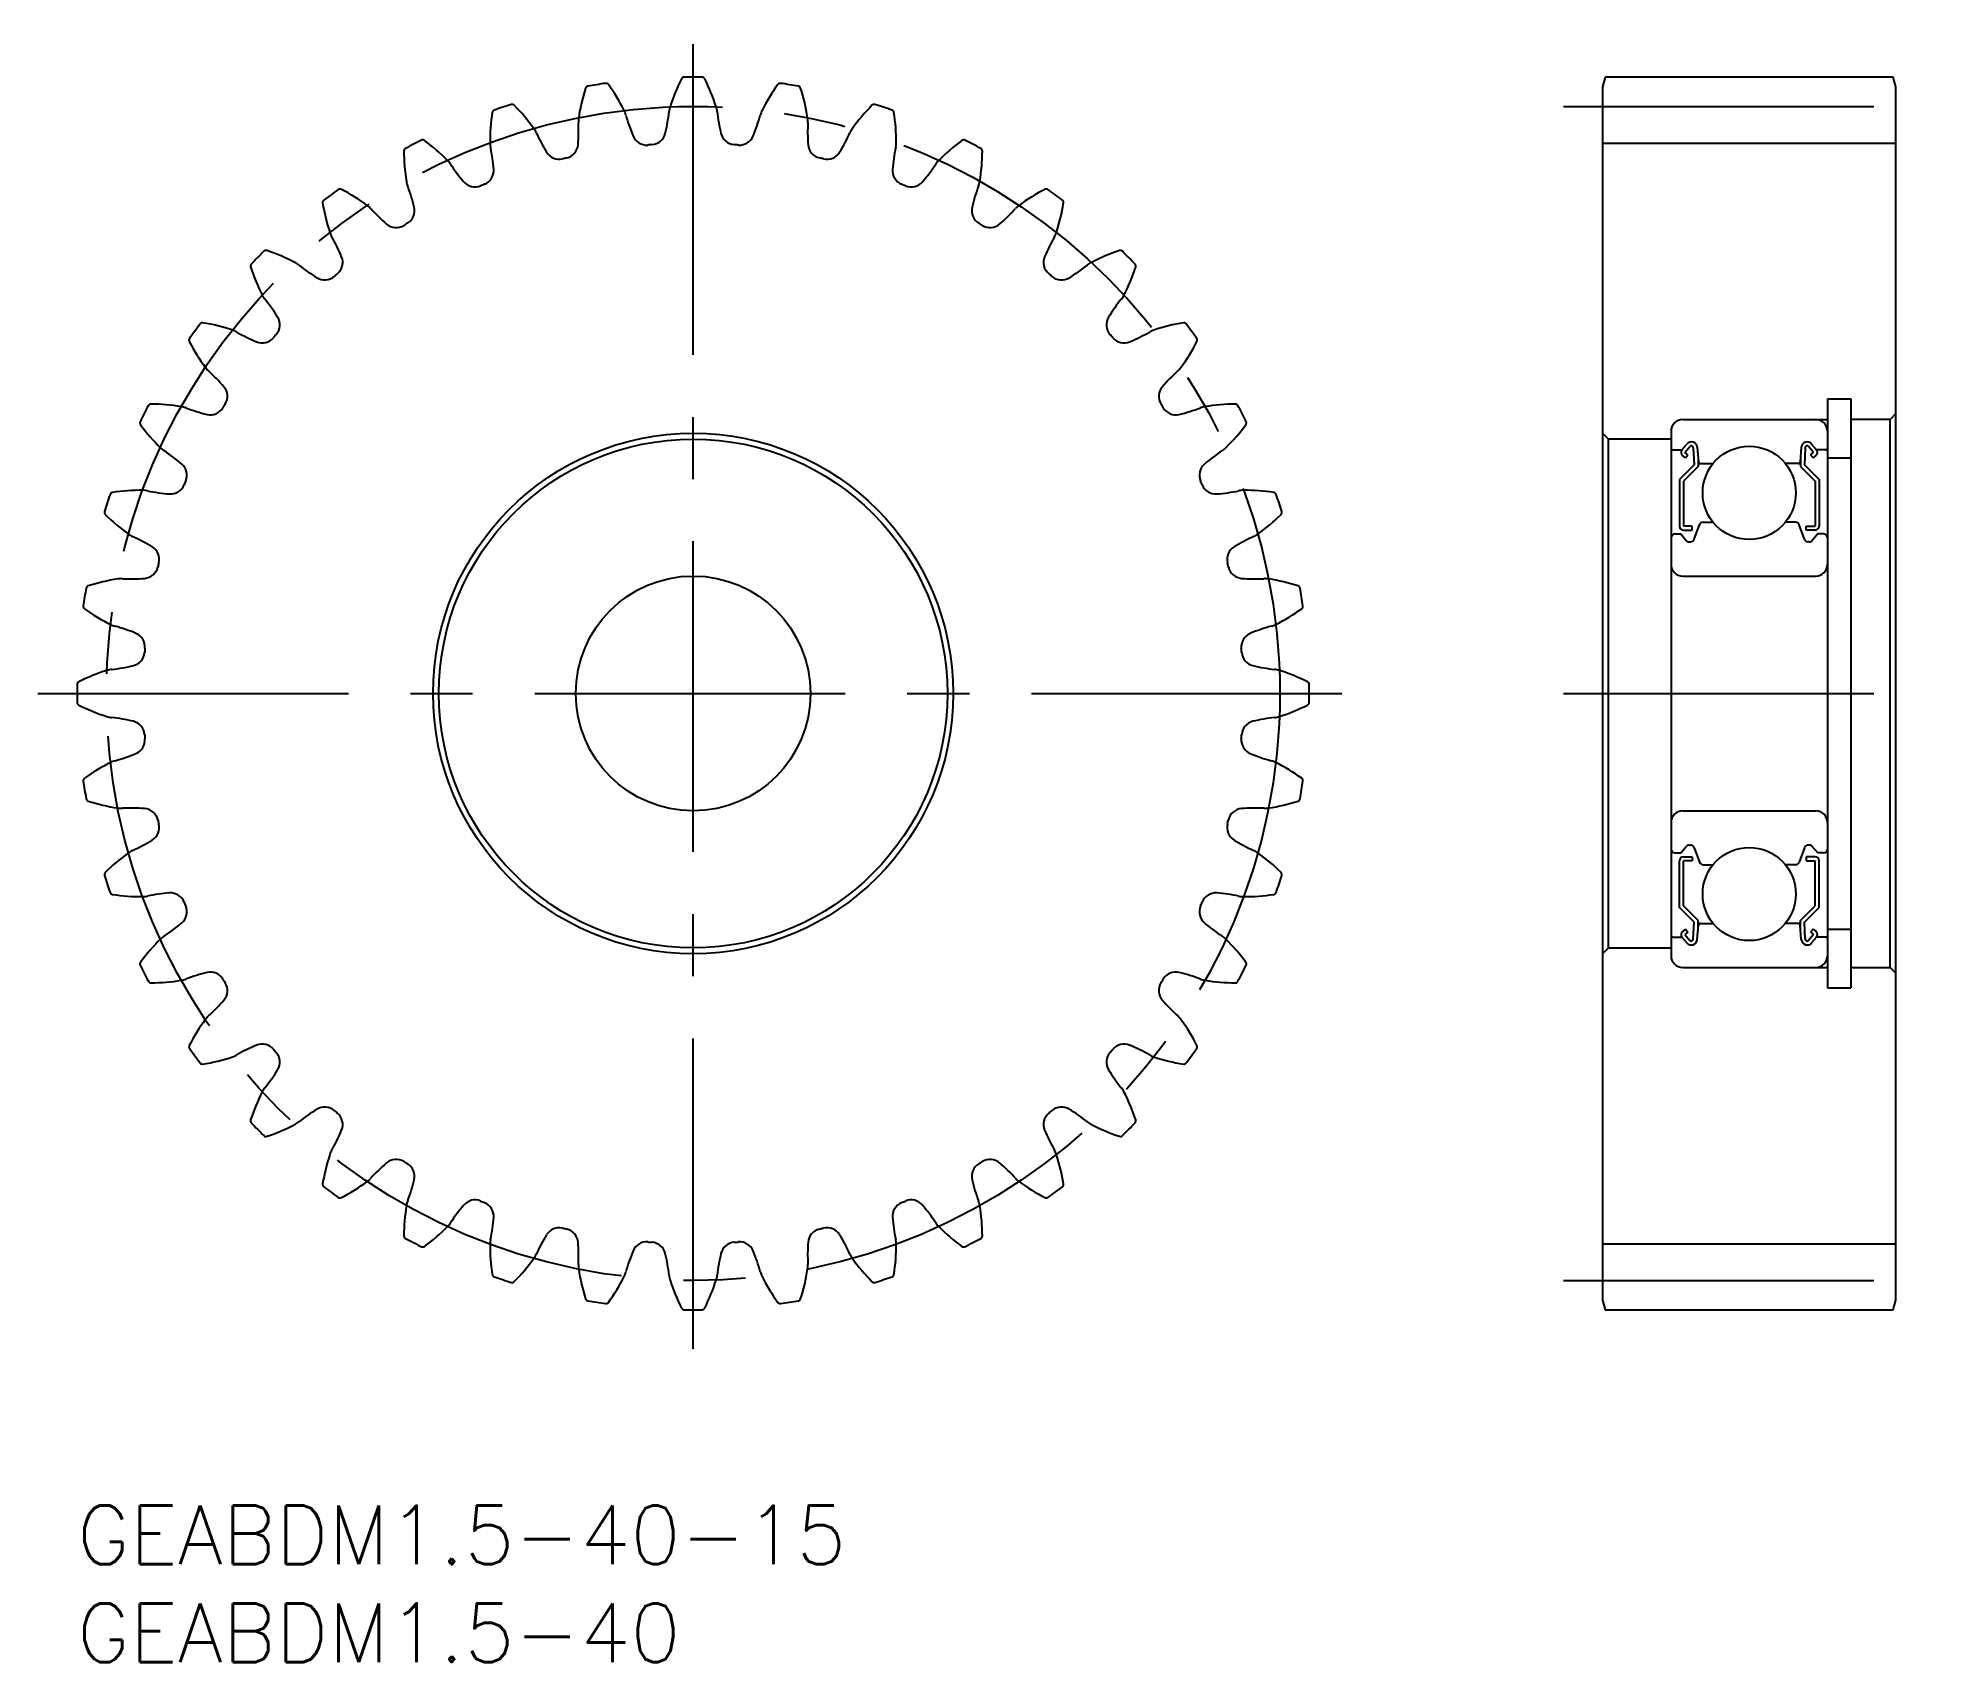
# Model space of a CAD drawing. Extents: x -2 to 95, y -8 to 75.
import ezdxf

# ---------------------------------------------------------------- set-up
doc = ezdxf.new("R2010")
doc.units = 0
doc.header["$LTSCALE"] = 0.5
doc.linetypes.add('CENTER', pattern=[50.8, 31.75, -6.35, 6.35, -6.35])
for name, color, linetype in [('MSM_CENTER', 1, 'CENTER'), ('MSM_CONTINUOUS', 7, 'CONTINUOUS'), ('MSM_PART_NUMBER', 7, 'CONTINUOUS')]:
    doc.layers.add(name, color=color, linetype=linetype)
doc.styles.get("Standard").update_dxf_attribs({"font": 'txt.shx', "height": 1, "bigfont": 'bigfont.shx'})

# ---------------------------------------------------------------- blocks, each defined once
blk = doc.blocks.new('*U3')
at = {"layer": 'MSM_PART_NUMBER'}
blk.add_text('GEABDM1.5-40', height=3, dxfattribs=at).set_placement((0, -8))
blk = doc.blocks.new('*U4')
at = {"layer": 'MSM_PART_NUMBER'}
blk.add_text('GEABDM1.5-40-15', height=3, dxfattribs=at).set_placement((0, -3))

msp = doc.modelspace()

# ---------------------------------------------------------------- linework, layer by layer
at = {"layer": 'MSM_CENTER'}
for p, q in [((31.5, 8), (31.5, 75)), ((76, 71.5), (95, 71.5)), ((-2, 41.5), (65, 41.5)), ((76, 41.5), (95, 41.5)), ((76, 11.5), (95, 11.5))]:
    msp.add_line(p, q, dxfattribs=at)
msp.add_circle((31.5, 41.5), 30, dxfattribs=at)
at = {"layer": 'MSM_CONTINUOUS'}
for p, q in [((78.134, 73), (78, 72.5)), ((92.866, 73), (78.134, 73)), ((93, 72.5), (92.866, 73)), ((78, 72.5), (78, 10.5)), ((93, 10.5), (93, 72.5)), ((78, 69.625), (93, 69.625)), ((89.5, 56.55), (89.5, 26.45)), ((89.5, 56.55), (90.7, 56.55)), ((90.7, 56.55), (90.7, 26.45)), ((82.1, 55.5), (89.5, 55.5)), ((92.7, 55.5), (90.7, 55.5)), ((93, 55.8), (92.7, 55.5)), ((92.7, 27.5), (92.7, 55.5)), ((78.3, 54.5), (78, 54.8)), ((81.5, 54.5), (78.3, 54.5)), ((78.3, 28.5), (78.3, 54.5)), ((81.5, 54.9), (81.5, 28.1)), ((81.6, 53.95), (82.06, 53.95)), ((82.06, 53.95), (82.31, 54.248)), ((82.238, 53.54), (82.085, 53.668)), ((82.213, 53.821), (82.463, 54.119)), ((82.366, 53.693), (82.213, 53.821)), ((82.238, 53.54), (82.366, 53.693)), ((82.64, 54.06), (82.683, 53.183)), ((82.838, 54.081), (82.903, 53.341)), ((82.883, 53.57), (82.883, 53.1)), ((88.162, 54.081), (88.097, 53.341)), ((88.117, 53.57), (88.117, 53.1)), ((88.36, 54.06), (88.317, 53.183)), ((88.787, 53.821), (88.537, 54.119)), ((88.634, 53.693), (88.787, 53.821)), ((88.762, 53.54), (88.634, 53.693)), ((88.94, 53.95), (88.69, 54.248)), ((88.762, 53.54), (88.915, 53.668)), ((89.4, 53.95), (88.94, 53.95)), ((89.5, 53.55), (90.7, 53.55)), ((82.683, 53.183), (81.933, 52.433)), ((81.933, 52.433), (81.933, 50.05)), ((82.883, 53.1), (82.133, 52.35)), ((83.003, 53.25), (83.651, 53.25)), ((87.997, 53.25), (87.349, 53.25)), ((88.117, 53.1), (88.867, 52.35)), ((88.317, 53.183), (89.067, 52.433)), ((89.067, 52.433), (89.067, 50.05)), ((82.133, 52.35), (82.133, 50.05)), ((88.867, 52.35), (88.867, 50.05)), ((81.7, 49.65), (82, 49.65)), ((82, 49.65), (82.276, 49.321)), ((82.583, 50.05), (82.133, 50.05)), ((82.133, 49.85), (82.583, 49.85)), ((82.583, 49.85), (82.583, 50.05)), ((82.682, 49.382), (82.95, 50.118)), ((83.138, 50.25), (83.651, 50.25)), ((87.862, 50.25), (87.349, 50.25)), ((88.318, 49.382), (88.05, 50.118)), ((88.417, 49.85), (88.417, 50.05)), ((88.417, 50.05), (88.867, 50.05)), ((88.867, 49.85), (88.417, 49.85)), ((89, 49.65), (88.724, 49.321)), ((89.3, 49.65), (89, 49.65)), ((82.429, 49.25), (82.494, 49.25)), ((88.571, 49.25), (88.506, 49.25)), ((82.1, 47.5), (88.9, 47.5)), ((82.1, 35.5), (88.9, 35.5)), ((81.7, 33.35), (82, 33.35)), ((82, 33.35), (82.276, 33.679)), ((82.133, 33.15), (82.583, 33.15)), ((82.429, 33.75), (82.494, 33.75)), ((82.583, 33.15), (82.583, 32.95)), ((82.682, 33.618), (82.95, 32.882)), ((88.318, 33.618), (88.05, 32.882)), ((88.867, 33.15), (88.417, 33.15)), ((88.417, 33.15), (88.417, 32.95)), ((88.571, 33.75), (88.506, 33.75)), ((89, 33.35), (88.724, 33.679)), ((89.3, 33.35), (89, 33.35)), ((81.933, 30.567), (81.933, 32.95)), ((82.133, 30.65), (82.133, 32.95)), ((82.583, 32.95), (82.133, 32.95)), ((83.138, 32.75), (83.651, 32.75)), ((83.266, 32.75), (83.266, 32.75)), ((83.394, 32.75), (83.394, 32.75)), ((87.862, 32.75), (87.349, 32.75)), ((88.417, 32.95), (88.867, 32.95)), ((88.867, 30.65), (88.867, 32.95)), ((89.067, 30.567), (89.067, 32.95)), ((82.683, 29.817), (81.933, 30.567)), ((82.883, 29.9), (82.133, 30.65)), ((88.117, 29.9), (88.867, 30.65)), ((88.317, 29.817), (89.067, 30.567)), ((82.238, 29.46), (82.085, 29.332)), ((82.366, 29.307), (82.213, 29.179)), ((82.213, 29.179), (82.463, 28.881)), ((82.238, 29.46), (82.366, 29.307)), ((82.64, 28.94), (82.683, 29.817)), ((82.838, 28.919), (82.903, 29.659)), ((82.883, 29.43), (82.883, 29.9)), ((83.003, 29.75), (83.651, 29.75)), ((87.997, 29.75), (87.349, 29.75)), ((88.162, 28.919), (88.097, 29.659)), ((88.117, 29.43), (88.117, 29.9)), ((88.36, 28.94), (88.317, 29.817)), ((88.787, 29.179), (88.537, 28.881)), ((88.762, 29.46), (88.634, 29.307)), ((88.634, 29.307), (88.787, 29.179)), ((88.762, 29.46), (88.915, 29.332)), ((89.5, 29.45), (90.7, 29.45)), ((78, 28.2), (78.3, 28.5)), ((78.3, 28.5), (81.5, 28.5)), ((81.6, 29.05), (82.06, 29.05)), ((82.06, 29.05), (82.31, 28.752)), ((88.94, 29.05), (88.69, 28.752)), ((89.4, 29.05), (88.94, 29.05)), ((82.1, 27.5), (89.5, 27.5)), ((90.7, 27.5), (92.7, 27.5)), ((92.7, 27.5), (93, 27.2)), ((89.5, 26.45), (90.7, 26.45)), ((78, 13.375), (93, 13.375)), ((78, 10.5), (78.134, 10)), ((78.134, 10), (92.866, 10)), ((92.866, 10), (93, 10.5))]:
    msp.add_line(p, q, dxfattribs=at)
for centre, radius in [((31.5, 41.5), 13.3), ((31.5, 41.5), 13), ((85.5, 51.75), 2.381), ((31.5, 41.5), 6), ((85.5, 31.25), 2.381)]:
    msp.add_circle(centre, radius, dxfattribs=at)
for centre, radius, start, end in [((39.846, 68.428), 10, 153.34788, 162.25), ((31.043, 72.847), 0.15, 90.83568, 153.34781), ((31.5, 41.5), 31.5, 89.16431, 90.83569), ((31.957, 72.847), 0.15, 26.65212, 89.16431), ((23.154, 68.428), 10, 17.75, 26.65212), ((35.531, 69.402), 10, 162.34788, 171.25), ((26.145, 72.389), 0.15, 99.83565, 162.34788), ((31.5, 41.5), 31.5, 98.16431, 99.83569), ((27.048, 72.532), 0.15, 35.65216, 98.16431), ((19.044, 66.791), 10, 26.75, 35.65212), ((43.956, 66.791), 10, 144.34788, 153.25), ((35.952, 72.532), 0.15, 81.8357, 144.34781), ((31.5, 41.5), 31.5, 80.16431, 81.83569), ((36.855, 72.389), 0.15, 17.65213, 80.16431), ((27.469, 69.402), 10, 8.75, 17.65212), ((31.116, 69.689), 10, 171.34788, 180.25), ((21.378, 71.171), 0.15, 108.83565, 171.34788), ((31.5, 41.5), 31.5, 107.16431, 108.83569), ((22.248, 71.454), 0.15, 44.65216, 107.16431), ((15.241, 64.531), 10, 35.75, 44.65212), ((26.87, 70.735), 1.237, 171.24999, 182.78285), ((26.87, 70.735), 1.237, 15.21715, 26.75003), ((36.64, 73.393), 8.889, 195.21713, 202.5128), ((21.434, 72.196), 8.889, 346.4872, 353.78287), ((31.5, 71.1), 1.237, 162.24998, 173.78285), ((31.5, 71.1), 1.237, 6.21715, 17.75002), ((41.566, 72.196), 8.889, 186.21713, 193.5128), ((26.36, 73.393), 8.889, 337.4872, 344.78287), ((36.13, 70.735), 1.237, 153.24998, 164.78285), ((36.13, 70.735), 1.237, 357.21715, 8.75002), ((47.759, 64.531), 10, 135.34788, 144.25), ((40.752, 71.454), 0.15, 72.8357, 135.34788), ((31.5, 41.5), 31.5, 71.16431, 72.83569), ((41.622, 71.171), 0.15, 8.65213, 71.16413), ((31.884, 69.689), 10, 359.75, 8.65212), ((22.353, 69.651), 1.237, 24.21715, 35.75003), ((31.588, 73.805), 8.889, 204.21713, 211.5128), ((16.756, 70.244), 8.889, 355.4872, 2.78287), ((29.121, 70.277), 0.75, 202.51278, 274.72507), ((29.348, 70.295), 0.75, 274.27494, 346.48721), ((33.652, 70.295), 0.75, 193.51278, 265.72504), ((33.879, 70.277), 0.75, 265.27494, 337.48721), ((46.244, 70.244), 8.889, 177.21713, 184.5128), ((31.412, 73.805), 8.889, 328.4872, 335.78287), ((40.647, 69.651), 1.237, 144.24998, 155.78285), ((16.862, 69.223), 0.15, 117.83565, 180.34788), ((26.711, 69.282), 10, 180.34788, 189.25), ((31.5, 41.5), 31.5, 116.16431, 117.83569), ((17.676, 69.638), 0.15, 53.65216, 116.16431), ((11.838, 61.704), 10, 44.75, 53.65212), ((22.353, 69.651), 1.237, 180.24999, 191.78285), ((12.441, 67.583), 8.889, 4.4872, 11.78287), ((24.649, 69.55), 0.75, 211.51278, 283.72505), ((31.5, 41.5), 28.125, 103.27494, 103.72506), ((24.87, 69.603), 0.75, 283.27494, 355.48721), ((31.5, 41.5), 28.125, 94.27494, 94.72506), ((31.5, 41.5), 28.125, 85.27494, 85.72506), ((38.13, 69.603), 0.75, 184.51279, 256.72504), ((31.5, 41.5), 28.125, 76.27494, 76.72506), ((38.351, 69.55), 0.75, 256.27494, 328.48721), ((50.559, 67.583), 8.889, 168.21713, 175.5128), ((40.647, 69.651), 1.237, 348.21715, 359.75002), ((51.162, 61.704), 10, 126.34788, 135.25), ((45.324, 69.638), 0.15, 63.83568, 126.34788), ((31.5, 41.5), 31.5, 62.16431, 63.83569), ((36.289, 69.282), 10, 350.75, 359.65212), ((46.138, 69.223), 0.15, 359.65213, 62.16413), ((18.062, 67.874), 1.237, 33.21715, 44.75003), ((26.533, 73.421), 8.889, 213.21713, 220.5128), ((20.555, 68.22), 0.75, 292.27494, 4.48721), ((42.445, 68.22), 0.75, 175.51279, 247.72504), ((36.467, 73.421), 8.889, 319.4872, 326.78287), ((44.938, 67.874), 1.237, 135.24998, 146.78285), ((31.5, 41.5), 31.5, 125.16431, 126.83569), ((13.445, 67.129), 0.15, 62.65216, 125.16431), ((8.92, 58.38), 10, 53.75, 62.65212), ((18.062, 67.874), 1.237, 189.24999, 200.78285), ((8.595, 64.281), 8.889, 13.4872, 20.78287), ((20.345, 68.133), 0.75, 220.51279, 292.72505), ((31.5, 41.5), 28.125, 112.27494, 112.72506), ((31.5, 41.5), 28.125, 67.27494, 67.72506), ((42.655, 68.133), 0.75, 247.27494, 319.48721), ((54.405, 64.281), 8.889, 159.21713, 166.5128), ((44.938, 67.874), 1.237, 339.21715, 350.75002), ((54.08, 58.38), 10, 117.34788, 126.25), ((49.555, 67.129), 0.15, 54.83568, 117.34788), ((31.5, 41.5), 31.5, 53.16431, 54.83569), ((12.705, 66.591), 0.15, 126.83565, 189.34788), ((22.424, 68.191), 10, 189.34788, 198.25), ((14.102, 65.447), 1.237, 42.21715, 53.75003), ((21.601, 72.251), 8.889, 222.21713, 229.5128), ((16.51, 66.179), 0.75, 301.27494, 13.48721), ((46.49, 66.179), 0.75, 166.51278, 238.72504), ((41.399, 72.251), 8.889, 310.4872, 317.78287), ((48.898, 65.447), 1.237, 126.24999, 137.78285), ((40.576, 68.191), 10, 341.75, 350.65212), ((50.295, 66.591), 0.15, 350.6521, 53.16431), ((14.102, 65.447), 1.237, 198.24999, 209.78285), ((16.316, 66.061), 0.75, 229.51278, 301.72505), ((31.5, 41.5), 28.125, 121.27494, 121.72506), ((31.5, 41.5), 28.125, 58.27494, 58.72506), ((46.684, 66.061), 0.75, 238.27494, 310.48721), ((48.898, 65.447), 1.237, 330.21715, 341.75002), ((31.5, 41.5), 31.5, 134.16431, 135.83569), ((9.658, 63.989), 0.15, 71.65216, 134.16431), ((6.557, 54.64), 10, 62.75, 71.65212), ((5.314, 60.417), 8.889, 22.4872, 29.78287), ((57.686, 60.417), 8.889, 150.21713, 157.5128), ((56.443, 54.64), 10, 108.34788, 117.25), ((53.342, 63.989), 0.15, 45.83567, 108.34788), ((31.5, 41.5), 31.5, 44.16431, 45.83569), ((9.011, 63.342), 0.15, 135.83565, 198.34788), ((18.36, 66.443), 10, 198.34788, 207.25), ((10.57, 62.43), 1.237, 51.21715, 62.75003), ((16.912, 70.323), 8.889, 231.21713, 238.5128), ((12.834, 63.53), 0.75, 310.27494, 22.48721), ((50.166, 63.53), 0.75, 157.51279, 229.72504), ((46.088, 70.323), 8.889, 301.4872, 308.78287), ((52.43, 62.43), 1.237, 117.24999, 128.78285), ((44.64, 66.443), 10, 332.75, 341.65212), ((53.989, 63.342), 0.15, 341.6521, 44.16449), ((12.661, 63.383), 0.75, 238.51279, 310.72505), ((31.5, 41.5), 28.125, 130.27494, 130.72506), ((31.5, 41.5), 28.125, 49.27494, 49.72506), ((50.339, 63.383), 0.75, 229.27494, 301.48721), ((10.57, 62.43), 1.237, 207.24999, 218.78285), ((2.677, 56.088), 8.889, 31.4872, 38.78287), ((60.323, 56.088), 8.889, 141.21713, 148.5128), ((52.43, 62.43), 1.237, 321.21715, 332.75002), ((31.5, 41.5), 31.5, 143.16431, 144.83569), ((6.409, 60.295), 0.15, 80.65216, 143.16431), ((4.809, 50.576), 10, 71.75, 80.65212), ((9.617, 60.339), 0.75, 319.27494, 31.48721), ((53.383, 60.339), 0.75, 148.51279, 220.72504), ((58.191, 50.576), 10, 99.34788, 108.25), ((56.591, 60.295), 0.15, 36.83567, 99.34788), ((31.5, 41.5), 31.5, 35.16431, 36.83569), ((5.871, 59.555), 0.15, 144.83565, 207.34788), ((14.62, 64.08), 10, 207.34788, 216.25), ((7.553, 58.898), 1.237, 60.21715, 71.75003), ((12.583, 67.686), 8.889, 240.21713, 247.5128), ((9.47, 60.166), 0.75, 247.51279, 319.72505), ((31.5, 41.5), 28.125, 139.27494, 139.72506), ((31.5, 41.5), 28.125, 40.27494, 40.72506), ((53.53, 60.166), 0.75, 220.27494, 292.48721), ((50.417, 67.686), 8.889, 292.4872, 299.78287), ((55.447, 58.898), 1.237, 108.24999, 119.78285), ((48.38, 64.08), 10, 323.75, 332.65212), ((57.129, 59.555), 0.15, 332.6521, 35.16449), ((7.553, 58.898), 1.237, 216.24999, 227.78285), ((0.749, 51.399), 8.889, 40.4872, 47.78287), ((62.251, 51.399), 8.889, 132.21713, 139.5128), ((55.447, 58.898), 1.237, 312.21715, 323.75002), ((3.777, 56.138), 0.15, 89.65216, 152.16431), ((3.718, 46.289), 10, 80.75, 89.65212), ((31.5, 41.5), 28.125, 148.27494, 148.72506), ((6.939, 56.684), 0.75, 328.27494, 40.48721), ((56.061, 56.684), 0.75, 139.51278, 211.72504), ((31.5, 41.5), 28.125, 31.27494, 31.72506), ((59.282, 46.289), 10, 90.34788, 99.25), ((59.223, 56.138), 0.15, 27.83567, 90.34781), ((3.362, 55.324), 0.15, 153.83565, 216.34788), ((31.5, 41.5), 31.5, 152.16431, 153.83569), ((5.126, 54.938), 1.237, 69.21715, 80.75003), ((8.719, 64.405), 8.889, 249.21713, 256.5128), ((6.821, 56.49), 0.75, 256.51279, 328.72505), ((56.179, 56.49), 0.75, 211.27494, 283.48721), ((54.281, 64.405), 8.889, 283.4872, 290.78287), ((57.874, 54.938), 1.237, 99.24999, 110.78285), ((31.5, 41.5), 31.5, 26.16431, 27.83569), ((59.638, 55.324), 0.15, 323.65214, 26.16413), ((82.1, 54.9), 0.6, 90, 180), ((88.9, 54.9), 0.6, 0, 90), ((11.296, 61.162), 10, 216.34788, 225.25), ((51.704, 61.162), 10, 314.75, 323.65212), ((82.539, 54.055), 0.3, 4.99676, 140.00197), ((88.461, 54.055), 0.3, 39.99803, 175.00324), ((5.126, 54.938), 1.237, 225.24999, 236.78285), ((-0.421, 46.467), 8.889, 49.4872, 56.78287), ((63.421, 46.467), 8.889, 123.21713, 130.5128), ((57.874, 54.938), 1.237, 303.21715, 314.75002), ((81.6, 54.05), 0.1, 180, 270), ((82.213, 53.821), 0.2, 140.00197, 230.08631), ((82.54, 54.055), 0.1, 2.81979, 140.00215), ((88.46, 54.055), 0.1, 39.99785, 177.18021), ((88.787, 53.821), 0.2, 309.91369, 39.99803), ((89.4, 54.05), 0.1, 270, 0), ((4.867, 52.655), 0.75, 337.27494, 49.48721), ((58.133, 52.655), 0.75, 130.51279, 202.72504), ((83.003, 53.35), 0.1, 184.99676, 269.99912), ((87.997, 53.35), 0.1, 270.00088, 355.00324), ((31.5, 41.5), 31.5, 161.16431, 162.83569), ((1.829, 51.622), 0.15, 98.65216, 161.16431), ((3.311, 41.884), 10, 89.75, 98.65212), ((3.349, 50.647), 1.237, 78.21715, 89.75003), ((5.417, 60.559), 8.889, 258.21713, 265.5128), ((4.78, 52.445), 0.75, 265.51278, 337.72505), ((31.5, 41.5), 28.125, 157.27494, 157.72506), ((31.5, 41.5), 28.125, 22.27494, 22.72506), ((58.22, 52.445), 0.75, 202.27494, 274.48721), ((57.583, 60.559), 8.889, 274.4872, 281.78287), ((59.651, 50.647), 1.237, 90.24998, 101.78285), ((59.689, 41.884), 10, 81.34788, 90.25), ((61.171, 51.622), 0.15, 18.83568, 81.34781), ((31.5, 41.5), 31.5, 17.16431, 18.83569), ((1.546, 50.752), 0.15, 162.83565, 225.34781), ((8.469, 57.759), 10, 225.34788, 234.25), ((54.531, 57.759), 10, 305.75, 314.65212), ((61.454, 50.752), 0.15, 314.65214, 17.16413), ((3.349, 50.647), 1.237, 234.24999, 245.78285), ((-0.805, 41.412), 8.889, 58.4872, 65.78287), ((63.805, 41.412), 8.889, 114.21713, 121.5128), ((59.651, 50.647), 1.237, 294.21715, 305.75002), ((81.7, 49.45), 0.2, 90, 180), ((82.133, 50.05), 0.2, 180, 270), ((83.138, 50.05), 0.2, 90, 159.99165), ((87.862, 50.05), 0.2, 20.00835, 90), ((88.867, 50.05), 0.2, 270, 0), ((89.3, 49.45), 0.2, 0, 90), ((3.45, 48.351), 0.75, 346.27494, 58.48721), ((59.55, 48.351), 0.75, 121.51278, 193.72504), ((82.429, 49.45), 0.2, 219.9952, 270), ((82.494, 49.45), 0.2, 270, 339.99165), ((88.506, 49.45), 0.2, 200.00835, 270), ((88.571, 49.45), 0.2, 270, 320.0048), ((3.397, 48.13), 0.75, 274.51279, 346.72505), ((31.5, 41.5), 28.125, 166.27494, 166.72506), ((31.5, 41.5), 28.125, 13.27494, 13.72506), ((59.603, 48.13), 0.75, 193.27494, 265.48721), ((82.1, 48.1), 0.6, 180, 270), ((88.9, 48.1), 0.6, 270, 0), ((31.5, 41.5), 31.5, 170.16431, 171.83569), ((0.611, 46.855), 0.15, 107.65216, 170.16431), ((3.598, 37.469), 10, 98.75, 107.65212), ((2.265, 46.13), 1.237, 87.21715, 98.75003), ((2.756, 56.244), 8.889, 267.21713, 274.5128), ((60.244, 56.244), 8.889, 265.4872, 272.78287), ((60.735, 46.13), 1.237, 81.24999, 92.78285), ((59.402, 37.469), 10, 72.34788, 81.25), ((62.389, 46.855), 0.15, 9.83567, 72.34781), ((31.5, 41.5), 31.5, 8.16431, 9.83569), ((0.468, 45.952), 0.15, 171.83565, 234.34781), ((6.209, 53.956), 10, 234.34788, 243.25), ((56.791, 53.956), 10, 296.75, 305.65212), ((62.532, 45.952), 0.15, 305.65214, 8.16431), ((2.265, 46.13), 1.237, 243.24999, 254.78285), ((-0.393, 36.36), 8.889, 67.4872, 74.78287), ((63.393, 36.36), 8.889, 105.21713, 112.5128), ((60.735, 46.13), 1.237, 285.21715, 296.75002), ((2.723, 43.879), 0.75, 355.27494, 67.48721), ((31.5, 41.5), 28.125, 175.27494, 175.72506), ((60.277, 43.879), 0.75, 112.51278, 184.72504), ((31.5, 41.5), 28.125, 4.27494, 4.72506), ((1.9, 41.5), 1.237, 96.21715, 107.75003), ((0.804, 51.566), 8.889, 276.21713, 283.5128), ((2.705, 43.652), 0.75, 283.51279, 355.72505), ((60.295, 43.652), 0.75, 184.27494, 256.48721), ((62.196, 51.566), 8.889, 256.4872, 263.78287), ((61.1, 41.5), 1.237, 72.24999, 83.78285), ((31.5, 41.5), 31.5, 179.16431, 180.83569), ((0.153, 41.957), 0.15, 116.65216, 179.16431), ((4.572, 33.154), 10, 107.75, 116.65212), ((58.428, 33.154), 10, 63.34788, 72.25), ((62.847, 41.957), 0.15, 0.83567, 63.34781), ((31.5, 41.5), 31.5, 359.16431, 0.83569), ((0.153, 41.043), 0.15, 180.83565, 243.34781), ((4.572, 49.846), 10, 243.34788, 252.25), ((58.428, 49.846), 10, 287.75, 296.65212), ((62.847, 41.043), 0.15, 296.6521, 359.16413), ((1.9, 41.5), 1.237, 252.24999, 263.78285), ((0.804, 31.434), 8.889, 76.4872, 83.78287), ((2.705, 39.348), 0.75, 4.27494, 76.48721), ((60.295, 39.348), 0.75, 103.51278, 175.72504), ((62.196, 31.434), 8.889, 96.21713, 103.5128), ((61.1, 41.5), 1.237, 276.21715, 287.75002), ((2.723, 39.121), 0.75, 292.51279, 4.72505), ((31.5, 41.5), 28.125, 184.27494, 184.72506), ((60.277, 39.121), 0.75, 175.27494, 247.48721), ((31.5, 41.5), 28.125, 355.27494, 355.72506), ((6.209, 29.044), 10, 116.75, 125.65212), ((2.265, 36.87), 1.237, 105.21715, 116.75003), ((-0.393, 46.64), 8.889, 285.21713, 292.5128), ((63.393, 46.64), 8.889, 247.4872, 254.78287), ((60.735, 36.87), 1.237, 63.24999, 74.78285), ((56.791, 29.044), 10, 54.34788, 63.25), ((0.468, 37.048), 0.15, 125.65216, 188.16431), ((31.5, 41.5), 31.5, 188.16431, 189.83569), ((31.5, 41.5), 31.5, 350.16431, 351.83569), ((62.532, 37.048), 0.15, 351.83567, 54.34781), ((0.611, 36.145), 0.15, 189.83565, 252.34781), ((3.598, 45.531), 10, 252.34788, 261.25), ((59.402, 45.531), 10, 278.75, 287.65212), ((62.389, 36.145), 0.15, 287.6521, 350.16431), ((2.265, 36.87), 1.237, 261.24999, 272.78285), ((2.756, 26.756), 8.889, 85.4872, 92.78287), ((3.397, 34.87), 0.75, 13.27494, 85.48721), ((31.5, 41.5), 28.125, 193.27494, 193.72506), ((31.5, 41.5), 28.125, 346.27494, 346.72506), ((59.603, 34.87), 0.75, 94.51279, 166.72504), ((60.244, 26.756), 8.889, 87.21713, 94.5128), ((60.735, 36.87), 1.237, 267.21715, 278.75002), ((82.1, 34.9), 0.6, 90, 180), ((88.9, 34.9), 0.6, 0, 90), ((-0.805, 41.588), 8.889, 294.21713, 301.5128), ((3.45, 34.649), 0.75, 301.51279, 13.72505), ((59.55, 34.649), 0.75, 166.27494, 238.48721), ((63.805, 41.588), 8.889, 238.4872, 245.78287), ((8.469, 25.241), 10, 125.75, 134.65212), ((3.349, 32.353), 1.237, 114.21715, 125.75003), ((59.651, 32.353), 1.237, 54.24999, 65.78285), ((54.531, 25.241), 10, 45.34788, 54.25), ((81.7, 33.55), 0.2, 180, 270), ((82.133, 32.95), 0.2, 90, 180), ((82.429, 33.55), 0.2, 90, 140.0048), ((82.494, 33.55), 0.2, 20.00835, 90), ((88.506, 33.55), 0.2, 90, 159.99165), ((88.571, 33.55), 0.2, 39.9952, 90), ((88.867, 32.95), 0.2, 0, 90), ((89.3, 33.55), 0.2, 270, 0), ((1.546, 32.248), 0.15, 134.65216, 197.16431), ((31.5, 41.5), 31.5, 197.16431, 198.83569), ((31.5, 41.5), 31.5, 341.16431, 342.83569), ((61.454, 32.248), 0.15, 342.83567, 45.34788), ((83.138, 32.95), 0.2, 200.00835, 270), ((87.862, 32.95), 0.2, 270, 339.99165), ((1.829, 31.378), 0.15, 198.83565, 261.34788), ((3.311, 41.116), 10, 261.34788, 270.25), ((3.349, 32.353), 1.237, 270.24999, 281.78285), ((5.417, 22.441), 8.889, 94.4872, 101.78287), ((4.78, 30.555), 0.75, 22.27494, 94.48721), ((58.22, 30.555), 0.75, 85.51278, 157.72504), ((57.583, 22.441), 8.889, 78.21713, 85.5128), ((59.651, 32.353), 1.237, 258.21715, 269.75002), ((59.689, 41.116), 10, 269.75, 278.65212), ((61.171, 31.378), 0.15, 278.6521, 341.16431), ((4.867, 30.345), 0.75, 310.51278, 22.72505), ((31.5, 41.5), 28.125, 202.27494, 202.72506), ((58.133, 30.345), 0.75, 157.27494, 229.48721), ((31.5, 41.5), 28.125, 337.27494, 337.72506), ((-0.421, 36.533), 8.889, 303.21713, 310.5128), ((63.421, 36.533), 8.889, 229.4872, 236.78287), ((82.213, 29.179), 0.2, 129.91369, 219.99803), ((83.003, 29.65), 0.1, 90.00088, 175.00324), ((87.997, 29.65), 0.1, 4.99676, 89.99912), ((88.787, 29.179), 0.2, 320.00197, 50.08631), ((11.296, 21.838), 10, 134.75, 143.65212), ((5.126, 28.062), 1.237, 123.21715, 134.75003), ((57.874, 28.062), 1.237, 45.24999, 56.78285), ((51.704, 21.838), 10, 36.34788, 45.25), ((81.6, 28.95), 0.1, 90, 180), ((82.539, 28.945), 0.3, 219.99803, 355.00324), ((82.54, 28.945), 0.1, 219.99785, 357.18021), ((88.461, 28.945), 0.3, 184.99676, 320.00197), ((88.46, 28.945), 0.1, 182.81979, 320.00215), ((89.4, 28.95), 0.1, 0, 90), ((3.362, 27.676), 0.15, 143.65216, 206.16431), ((31.5, 41.5), 31.5, 206.16431, 207.83569), ((8.719, 18.595), 8.889, 103.4872, 110.78287), ((6.821, 26.51), 0.75, 31.27494, 103.48721), ((56.179, 26.51), 0.75, 76.51278, 148.72504), ((54.281, 18.595), 8.889, 69.21713, 76.5128), ((31.5, 41.5), 31.5, 332.16431, 333.83569), ((59.638, 27.676), 0.15, 333.83566, 36.34788), ((82.1, 28.1), 0.6, 180, 270), ((88.9, 28.1), 0.6, 270, 0), ((3.777, 26.862), 0.15, 207.83565, 270.34788), ((3.718, 36.711), 10, 270.34788, 279.25), ((5.126, 28.062), 1.237, 279.24999, 290.78285), ((31.5, 41.5), 28.125, 211.27494, 211.72506), ((6.939, 26.316), 0.75, 319.51279, 31.72505), ((56.061, 26.316), 0.75, 148.27494, 220.48721), ((31.5, 41.5), 28.125, 328.27494, 328.72506), ((57.874, 28.062), 1.237, 249.21715, 260.75003), ((59.282, 36.711), 10, 260.75, 269.65212), ((59.223, 26.862), 0.15, 269.65215, 332.16431), ((0.749, 31.601), 8.889, 312.21713, 319.5128), ((62.251, 31.601), 8.889, 220.4872, 227.78287), ((14.62, 18.92), 10, 143.75, 152.65212), ((7.553, 24.102), 1.237, 132.21715, 143.75003), ((55.447, 24.102), 1.237, 36.24999, 47.78285), ((48.38, 18.92), 10, 27.34788, 36.25), ((5.871, 23.445), 0.15, 152.65216, 215.16431), ((31.5, 41.5), 31.5, 215.16431, 216.83569), ((12.583, 15.314), 8.889, 112.4872, 119.78287), ((9.47, 22.834), 0.75, 40.27494, 112.48721), ((31.5, 41.5), 28.125, 220.27494, 220.72506), ((31.5, 41.5), 28.125, 319.27494, 319.72506), ((53.53, 22.834), 0.75, 67.51279, 139.72505), ((50.417, 15.314), 8.889, 60.21713, 67.5128), ((31.5, 41.5), 31.5, 323.16431, 324.83569), ((57.129, 23.445), 0.15, 324.83566, 27.34781), ((6.409, 22.705), 0.15, 216.83565, 279.34788), ((4.809, 32.424), 10, 279.34788, 288.25), ((7.553, 24.102), 1.237, 288.24999, 299.78285), ((9.617, 22.661), 0.75, 328.51279, 40.72505), ((53.383, 22.661), 0.75, 139.27494, 211.48721), ((55.447, 24.102), 1.237, 240.21715, 251.75002), ((58.191, 32.424), 10, 251.75, 260.65212), ((56.591, 22.705), 0.15, 260.65209, 323.16431), ((10.57, 20.57), 1.237, 141.21715, 152.75003), ((2.677, 26.912), 8.889, 321.21713, 328.5128), ((60.323, 26.912), 8.889, 211.4872, 218.78287), ((52.43, 20.57), 1.237, 27.24999, 38.78285), ((18.36, 16.557), 10, 152.75, 161.65212), ((44.64, 16.557), 10, 18.34788, 27.25), ((9.011, 19.658), 0.15, 161.65216, 224.16431), ((31.5, 41.5), 31.5, 224.16431, 225.83569), ((6.557, 28.36), 10, 288.34788, 297.25), ((10.57, 20.57), 1.237, 297.24999, 308.78285), ((16.912, 12.677), 8.889, 121.4872, 128.78287), ((12.661, 19.617), 0.75, 49.27494, 121.48721), ((31.5, 41.5), 28.125, 229.27494, 229.72506), ((12.834, 19.47), 0.75, 337.51279, 49.72505), ((50.166, 19.47), 0.75, 130.2749, 202.48721), ((31.5, 41.5), 28.125, 310.27494, 310.72506), ((50.339, 19.617), 0.75, 58.51278, 130.72505), ((46.088, 12.677), 8.889, 51.21713, 58.5128), ((52.43, 20.57), 1.237, 231.21715, 242.75002), ((56.443, 28.36), 10, 242.75, 251.65212), ((31.5, 41.5), 31.5, 314.16431, 315.83569), ((53.989, 19.658), 0.15, 315.83566, 18.34788), ((9.658, 19.011), 0.15, 225.83565, 288.34788), ((5.314, 22.583), 8.889, 330.21713, 337.5128), ((57.686, 22.583), 8.889, 202.4872, 209.78287), ((53.342, 19.011), 0.15, 251.65215, 314.16431), ((22.424, 14.809), 10, 161.75, 170.65212), ((14.102, 17.553), 1.237, 150.21715, 161.75003), ((21.601, 10.749), 8.889, 130.4872, 137.78287), ((16.316, 16.939), 0.75, 58.27494, 130.48721), ((31.5, 41.5), 28.125, 238.27494, 238.72506), ((16.51, 16.821), 0.75, 346.51278, 58.72505), ((46.49, 16.821), 0.75, 121.27497, 193.48721), ((31.5, 41.5), 28.125, 301.27494, 301.72506), ((46.684, 16.939), 0.75, 49.51279, 121.72505), ((41.399, 10.749), 8.889, 42.21713, 49.5128), ((48.898, 17.553), 1.237, 18.24999, 29.78285), ((40.576, 14.809), 10, 9.34788, 18.25), ((8.92, 24.62), 10, 297.34788, 306.25), ((14.102, 17.553), 1.237, 306.24999, 317.78285), ((8.595, 18.719), 8.889, 339.21713, 346.5128), ((54.405, 18.719), 8.889, 193.4872, 200.78287), ((48.898, 17.553), 1.237, 222.21715, 233.75002), ((54.08, 24.62), 10, 233.75, 242.65212), ((12.705, 16.409), 0.15, 170.65216, 233.16431), ((31.5, 41.5), 31.5, 233.16431, 234.83569), ((13.445, 15.871), 0.15, 234.83565, 297.34788), ((18.062, 15.126), 1.237, 159.21715, 170.75003), ((20.345, 14.867), 0.75, 67.27494, 139.48721), ((31.5, 41.5), 28.125, 247.27494, 247.72506), ((31.5, 41.5), 28.125, 292.27494, 292.72506), ((42.655, 14.867), 0.75, 40.51279, 112.72505), ((44.938, 15.126), 1.237, 9.24999, 20.78285), ((49.555, 15.871), 0.15, 242.65215, 305.16431), ((31.5, 41.5), 31.5, 305.16431, 306.83569), ((50.295, 16.409), 0.15, 306.83566, 9.34788), ((26.711, 13.718), 10, 170.75, 179.65212), ((26.533, 9.579), 8.889, 139.4872, 146.78287), ((20.555, 14.78), 0.75, 355.51278, 67.72505), ((12.441, 15.417), 8.889, 348.21713, 355.5128), ((42.445, 14.78), 0.75, 112.27497, 184.48721), ((50.559, 15.417), 8.889, 184.4872, 191.78287), ((36.467, 9.579), 8.889, 33.21713, 40.5128), ((36.289, 13.718), 10, 0.34788, 9.25), ((16.862, 13.777), 0.15, 179.65216, 242.16431), ((31.5, 41.5), 31.5, 242.16431, 243.83569), ((11.838, 21.296), 10, 306.34788, 315.25), ((18.062, 15.126), 1.237, 315.24999, 326.78285), ((22.353, 13.349), 1.237, 168.21715, 179.75003), ((31.588, 9.195), 8.889, 148.4872, 155.78287), ((24.649, 13.45), 0.75, 76.27494, 148.48721), ((31.5, 41.5), 28.125, 256.27494, 256.72506), ((24.87, 13.397), 0.75, 4.51279, 76.72505), ((38.13, 13.397), 0.75, 103.27494, 175.48721), ((31.5, 41.5), 28.125, 283.27494, 283.72506), ((38.351, 13.45), 0.75, 31.51279, 103.72505), ((31.412, 9.195), 8.889, 24.21713, 31.5128), ((40.647, 13.349), 1.237, 0.24999, 11.78285), ((44.938, 15.126), 1.237, 213.21715, 224.75002), ((51.162, 21.296), 10, 224.75, 233.65212), ((31.5, 41.5), 31.5, 296.16431, 297.83569), ((46.138, 13.777), 0.15, 297.83566, 0.34788), ((17.676, 13.362), 0.15, 243.83565, 306.34788), ((31.116, 13.311), 10, 179.75, 188.65212), ((15.241, 18.469), 10, 315.34788, 324.25), ((22.353, 13.349), 1.237, 324.24999, 335.78285), ((16.756, 12.756), 8.889, 357.21713, 4.5128), ((36.64, 9.607), 8.889, 157.4872, 164.78287), ((29.121, 12.723), 0.75, 85.27494, 157.48721), ((31.5, 41.5), 28.125, 265.27494, 265.72506), ((29.348, 12.705), 0.75, 13.51278, 85.72505), ((21.434, 10.804), 8.889, 6.21713, 13.5128), ((41.566, 10.804), 8.889, 166.4872, 173.78287), ((33.652, 12.705), 0.75, 94.27494, 166.48721), ((31.5, 41.5), 28.125, 274.27494, 274.72506), ((33.879, 12.723), 0.75, 22.51278, 94.72505), ((26.36, 9.607), 8.889, 15.21713, 22.5128), ((46.244, 12.756), 8.889, 175.4872, 182.78287), ((40.647, 13.349), 1.237, 204.21715, 215.75002), ((47.759, 18.469), 10, 215.75, 224.65212), ((31.884, 13.311), 10, 351.34788, 0.25), ((45.324, 13.362), 0.15, 233.65215, 296.16431), ((21.378, 11.829), 0.15, 188.65215, 251.16431), ((31.5, 41.5), 31.5, 251.16431, 252.83569), ((26.87, 12.265), 1.237, 177.21715, 188.75003), ((35.531, 13.598), 10, 188.75, 197.65212), ((19.044, 16.209), 10, 324.34788, 333.25), ((26.87, 12.265), 1.237, 333.24999, 344.78285), ((31.5, 11.9), 1.237, 186.21715, 197.75002), ((31.5, 11.9), 1.237, 342.24999, 353.78285), ((36.13, 12.265), 1.237, 195.21715, 206.75003), ((43.956, 16.209), 10, 206.75, 215.65212), ((27.469, 13.598), 10, 342.34788, 351.25), ((36.13, 12.265), 1.237, 351.24999, 2.78285), ((31.5, 41.5), 31.5, 287.16431, 288.83569), ((41.622, 11.829), 0.15, 288.83566, 351.34788), ((22.248, 11.546), 0.15, 252.83565, 315.34788), ((39.846, 14.572), 10, 197.75, 206.65212), ((23.154, 14.572), 10, 333.34788, 342.25), ((40.752, 11.546), 0.15, 224.65215, 287.16431), ((26.145, 10.611), 0.15, 197.65216, 260.16431), ((31.5, 41.5), 31.5, 260.16431, 261.83569), ((27.048, 10.468), 0.15, 261.83566, 324.34788), ((31.043, 10.153), 0.15, 206.65215, 269.16431), ((31.5, 41.5), 31.5, 269.16431, 270.83569), ((31.957, 10.153), 0.15, 270.83566, 333.34788), ((35.952, 10.468), 0.15, 215.65215, 278.16431), ((31.5, 41.5), 31.5, 278.16431, 279.83569), ((36.855, 10.611), 0.15, 279.83566, 342.34788)]:
    msp.add_arc(centre, radius, start, end, dxfattribs=at)

# ---------------------------------------------------------------- block references
for name in ['*U4', '*U3']:
    msp.add_blockref(name, (0, 0), dxfattribs=at)

doc.saveas('drawing.dxf')
